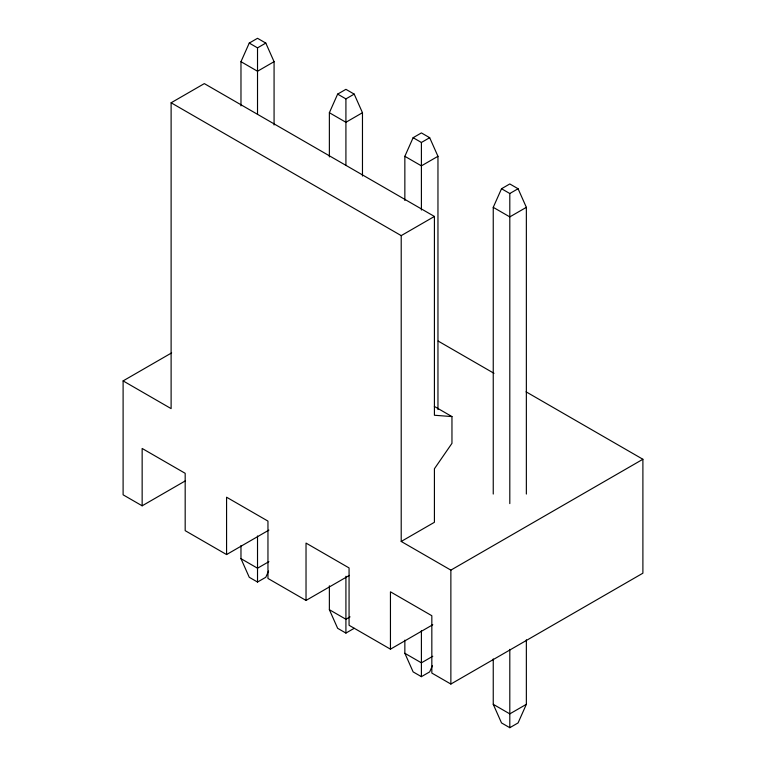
<?xml version="1.0" encoding="UTF-8"?>
<svg xmlns="http://www.w3.org/2000/svg" width="766" height="766" viewBox="0 0 766 766"><rect width="100%" height="100%" fill="white"/><g stroke="black" fill="none" stroke-linecap="round" stroke-linejoin="round"><path stroke-width="1.15" d="M240.974 105.89L240.974 61.682L249.247 43.078L257.52 38.3L265.802 43.078L274.075 61.682L274.075 125.002M329.37 156.925L329.37 112.717L337.643 94.113L345.916 89.335L354.198 94.113L362.471 112.717L362.471 176.036M404.85 200.501L404.85 156.302L413.123 137.698L421.405 132.92L429.678 137.698L437.96 156.302L437.96 409.571M268.56 571.072L265.802 577.267L257.52 582.045L249.247 577.267L240.974 558.663L240.974 545.526M493.247 494.051L493.247 207.337L501.519 188.733L509.802 183.955L518.075 188.733L526.357 207.337L526.357 494.051M432.436 665.683L429.678 671.887L421.405 676.665L413.123 671.887L404.85 653.283L404.85 640.137M526.357 639.802L526.357 704.318L518.075 722.922L509.802 727.7L501.519 722.922L493.247 704.318L493.247 658.913M249.247 43.078L257.52 47.856L265.802 43.078M171.115 102.778L204.321 83.609L434.418 216.452L434.418 415.249L451.959 416.58L451.959 443.342L434.418 468.763L434.418 522.288L401.212 541.457L401.212 235.622L171.115 102.778L171.115 408.613L123.106 380.894L123.106 494.817L142.15 505.809L185.506 480.78M274.075 61.682L257.52 71.248L240.974 61.682M337.643 94.113L345.916 98.891L354.198 94.113M362.471 112.717L345.916 122.282L329.37 112.717M413.123 137.698L421.405 142.476L429.678 137.698M437.96 156.302L421.405 165.858L404.85 156.302M123.106 380.894L171.632 352.887M401.212 235.622L434.418 216.452M501.519 188.733L509.802 193.511L518.075 188.733M526.357 207.337L509.802 216.893L493.247 207.337M142.15 505.809L142.15 448.464L185.18 473.311L185.18 530.656L226.573 554.555L268.895 530.11M268.904 561.65L257.52 568.219L240.974 558.663M226.573 554.555L226.573 497.211L267.956 521.1L267.956 578.445L306.027 600.429L349.382 575.39M350.062 616.869L345.916 619.254L329.37 609.698L329.37 585.808M401.212 541.457L450.868 570.124L642.894 459.265L642.894 573.188L450.868 684.048L431.832 673.065L431.832 615.72L390.449 591.821L390.449 649.166L349.066 625.276L349.066 567.932L306.027 543.084L306.027 600.429M329.37 609.698L337.643 628.302L345.916 633.08L354.198 628.302M390.449 649.166L432.78 624.73M432.78 656.261L421.405 662.839L404.85 653.283M526.357 704.318L509.802 713.874L493.247 704.318M438.171 341.071L494.003 373.31M526.05 391.809L642.894 459.265M434.341 406.411L451.959 416.58M509.802 193.511L509.802 503.607M509.802 649.357L509.802 727.7M450.868 570.124L450.868 684.048M421.405 142.476L421.405 210.056M421.405 630.581L421.405 676.665M345.916 98.891L345.916 165.284M345.916 576.252L345.916 633.08M257.52 47.856L257.52 114.249M257.52 535.961L257.52 582.045"/></g></svg>
